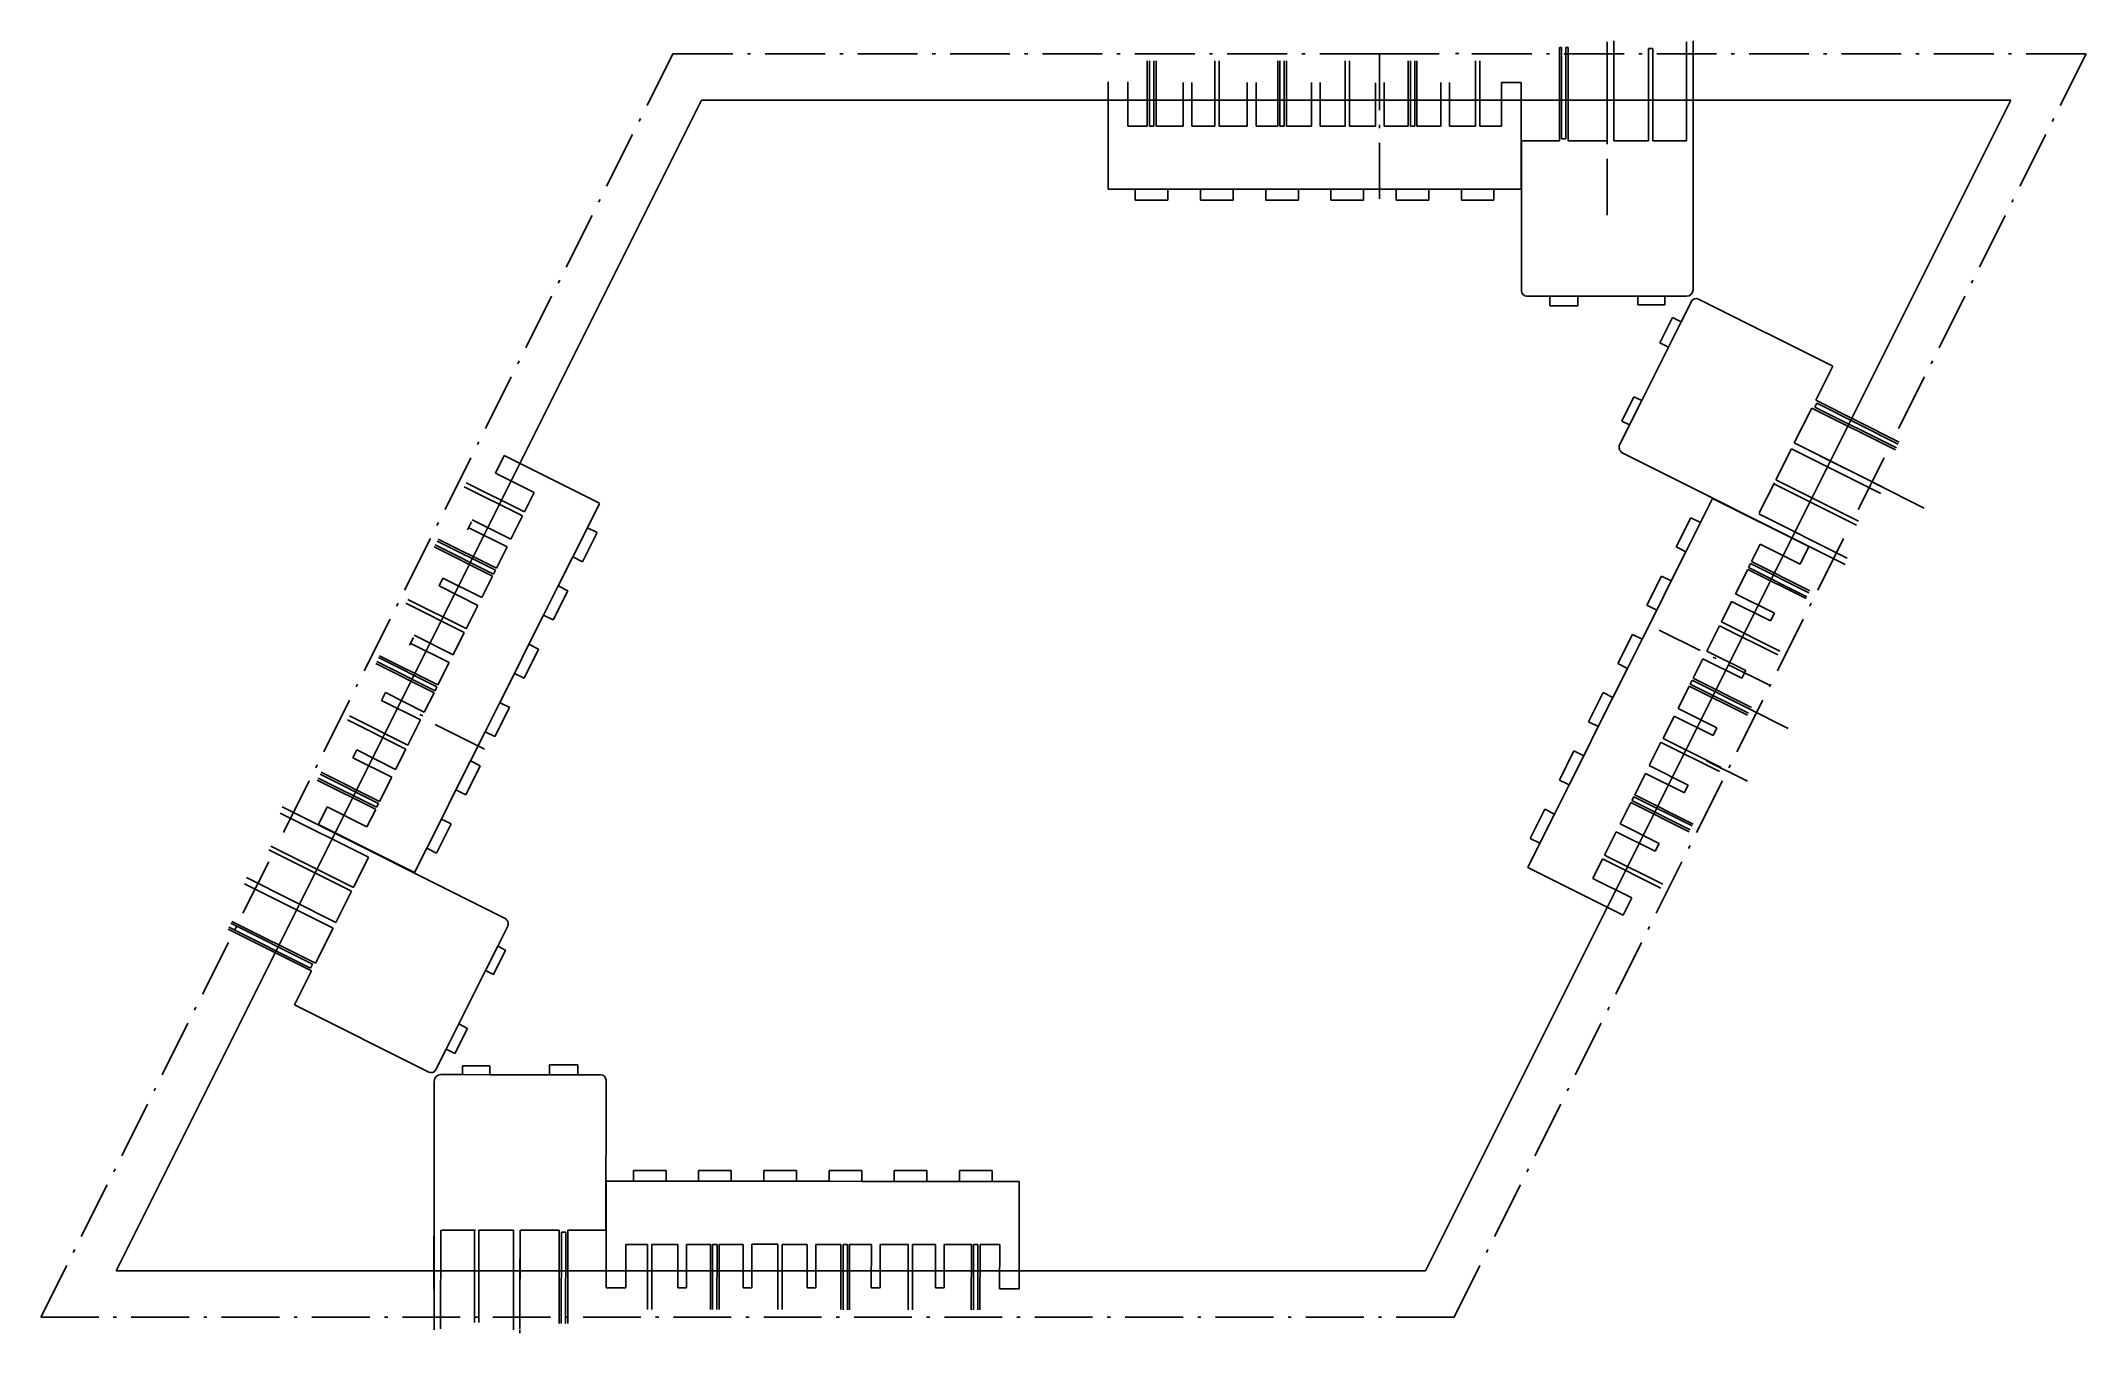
# Model space of a CAD drawing. Extents: x -3.4 to 90.6, y -2.8 to 56.6.
import ezdxf

# ---------------------------------------------------------------- set-up
doc = ezdxf.new("R2010")
doc.units = 0
doc.layers.add('22', color=253, linetype='CONTINUOUS')
doc.layers.add('46', color=140, linetype='CONTINUOUS')

msp = doc.modelspace()

# ---------------------------------------------------------------- linework, layer by layer
at = {"layer": '22'}
for p, q in [((68.618, 52.028), (68.618, 56.578)), ((68.918, 56.628), (68.918, 52.028)), ((72.267, 52.028), (72.267, 56.578)), ((72.567, 45.178), (72.567, 56.628)), ((47.458, 55.706), (47.458, 52.706)), ((47.558, 52.706), (47.558, 55.706)), ((47.758, 55.706), (47.758, 52.706)), ((47.858, 52.706), (47.858, 55.706)), ((50.558, 55.706), (50.558, 52.706)), ((50.758, 52.706), (50.758, 55.706)), ((53.458, 55.706), (53.458, 52.706)), ((53.558, 52.706), (53.558, 55.706)), ((53.758, 55.706), (53.758, 52.706)), ((53.858, 52.706), (53.858, 55.706)), ((56.558, 55.706), (56.558, 52.706)), ((56.758, 52.706), (56.758, 55.706)), ((59.458, 55.706), (59.458, 52.706)), ((59.558, 52.706), (59.558, 55.706)), ((59.758, 55.706), (59.758, 52.706)), ((59.858, 52.706), (59.858, 55.706)), ((62.558, 55.706), (62.558, 52.706)), ((62.758, 52.706), (62.758, 55.706)), ((66.517, 56.328), (66.418, 56.328)), ((66.418, 56.328), (66.418, 52.028)), ((66.517, 52.128), (66.517, 56.328)), ((66.817, 56.328), (66.718, 56.328)), ((66.718, 56.328), (66.718, 52.128)), ((66.817, 52.028), (66.817, 56.328)), ((70.718, 56.278), (70.517, 56.278)), ((70.517, 56.278), (70.517, 52.028)), ((70.718, 52.028), (70.718, 56.278)), ((45.655, 49.8), (45.655, 54.75)), ((46.555, 54.75), (46.555, 52.7)), ((49.108, 54.706), (49.108, 52.706)), ((49.508, 52.706), (49.508, 54.706)), ((52.058, 54.706), (52.058, 52.706)), ((52.458, 52.706), (52.458, 54.706)), ((55.008, 54.706), (55.008, 52.706)), ((55.408, 52.706), (55.408, 54.706)), ((57.955, 52.7), (57.955, 54.7)), ((58.358, 52.706), (58.358, 54.706)), ((60.958, 54.706), (60.958, 52.706)), ((61.358, 52.706), (61.358, 54.706)), ((64.658, 54.706), (63.758, 54.706)), ((63.758, 52.706), (63.758, 54.706)), ((64.658, 49.806), (64.658, 54.706)), ((46.555, 52.7), (47.455, 52.7)), ((47.758, 52.706), (47.558, 52.706)), ((49.108, 52.706), (47.858, 52.706)), ((50.558, 52.706), (49.508, 52.706)), ((52.058, 52.706), (50.758, 52.706)), ((53.458, 52.706), (52.458, 52.706)), ((53.758, 52.706), (53.558, 52.706)), ((55.008, 52.706), (53.858, 52.706)), ((56.558, 52.706), (55.408, 52.706)), ((56.755, 52.7), (57.955, 52.7)), ((59.458, 52.706), (58.358, 52.706)), ((59.758, 52.706), (59.558, 52.706)), ((60.958, 52.706), (59.858, 52.706)), ((62.558, 52.706), (61.358, 52.706)), ((63.758, 52.706), (62.758, 52.706)), ((64.668, 52.028), (64.668, 45.128)), ((66.418, 52.028), (64.668, 52.028)), ((66.718, 52.128), (66.517, 52.128)), ((68.618, 52.028), (66.817, 52.028)), ((70.517, 52.028), (68.918, 52.028)), ((72.267, 52.028), (70.718, 52.028)), ((46.905, 49.8), (45.655, 49.8)), ((48.405, 49.8), (46.905, 49.8)), ((46.905, 49.3), (46.905, 49.8)), ((48.405, 49.3), (46.905, 49.3)), ((49.905, 49.8), (48.405, 49.8)), ((48.405, 49.8), (48.405, 49.3)), ((51.405, 49.8), (49.905, 49.8)), ((49.905, 49.3), (49.905, 49.8)), ((51.405, 49.3), (49.905, 49.3)), ((52.905, 49.8), (51.405, 49.8)), ((51.405, 49.8), (51.405, 49.3)), ((54.405, 49.8), (52.905, 49.8)), ((52.905, 49.3), (52.905, 49.8)), ((54.405, 49.3), (52.905, 49.3)), ((55.905, 49.8), (54.405, 49.8)), ((54.405, 49.8), (54.405, 49.3)), ((57.405, 49.8), (55.905, 49.8)), ((55.905, 49.3), (55.905, 49.8)), ((57.405, 49.3), (55.905, 49.3)), ((58.905, 49.8), (57.405, 49.8)), ((57.405, 49.8), (57.405, 49.3)), ((60.405, 49.8), (58.905, 49.8)), ((58.905, 49.3), (58.905, 49.8)), ((60.405, 49.3), (58.905, 49.3)), ((61.905, 49.8), (60.405, 49.8)), ((60.405, 49.8), (60.405, 49.3)), ((63.405, 49.8), (61.905, 49.8)), ((61.905, 49.3), (61.905, 49.8)), ((63.405, 49.3), (61.905, 49.3)), ((64.655, 49.8), (63.405, 49.8)), ((63.405, 49.8), (63.405, 49.3)), ((65.968, 44.878), (64.918, 44.878)), ((67.267, 44.878), (65.968, 44.878)), ((65.968, 44.428), (65.968, 44.878)), ((67.267, 44.428), (65.968, 44.428)), ((70.017, 44.878), (67.267, 44.878)), ((67.267, 44.878), (67.267, 44.428)), ((71.267, 44.878), (70.017, 44.878)), ((70.017, 44.478), (70.017, 44.878)), ((71.267, 44.478), (70.017, 44.478)), ((72.267, 44.878), (71.267, 44.878)), ((71.267, 44.878), (71.267, 44.478)), ((72.014, 43.693), (72.484, 44.632)), ((78.989, 41.654), (72.819, 44.744)), ((71.029, 42.732), (71.611, 43.895)), ((71.432, 42.531), (72.014, 43.693)), ((71.611, 43.895), (72.014, 43.693)), ((70.2, 40.072), (71.432, 42.531)), ((71.432, 42.531), (71.029, 42.732)), ((78.205, 40.089), (78.989, 41.654)), ((69.283, 39.133), (69.843, 40.251)), ((69.641, 38.954), (70.2, 40.072)), ((69.843, 40.251), (70.2, 40.072)), ((77.22, 38.122), (78.026, 39.732)), ((78.026, 39.732), (81.871, 37.806)), ((78.16, 39.776), (78.25, 39.955)), ((81.916, 37.896), (78.16, 39.776)), ((82.05, 38.164), (78.205, 40.089)), ((78.25, 39.955), (82.005, 38.075)), ((69.193, 38.06), (69.641, 38.954)), ((69.641, 38.954), (69.283, 39.133)), ((69.327, 37.657), (79.565, 32.531)), ((76.37, 36.423), (77.086, 37.854)), ((81.199, 35.794), (77.086, 37.854)), ((77.22, 38.122), (81.289, 36.085)), ((17.872, 37.542), (17.469, 36.737)), ((19.257, 35.841), (17.469, 36.737)), ((22.253, 35.347), (17.872, 37.542)), ((16.037, 36.112), (18.72, 34.768)), ((18.809, 34.947), (16.127, 36.29)), ((19.257, 35.841), (18.809, 34.947)), ((75.611, 34.909), (76.305, 36.295)), ((76.28, 36.244), (80.08, 34.342)), ((80.17, 34.52), (76.37, 36.423)), ((22.257, 35.341), (21.697, 34.224)), ((72.905, 34.457), (73.464, 35.575)), ((73.464, 35.575), (77.89, 33.358)), ((75.586, 34.859), (79.654, 32.821)), ((16.365, 34.488), (16.186, 34.131)), ((16.215, 34.233), (18.003, 33.338)), ((18.182, 33.695), (16.394, 34.591)), ((18.72, 34.768), (18.182, 33.695)), ((21.697, 34.224), (21.026, 32.883)), ((22.144, 34), (21.473, 32.659)), ((21.697, 34.224), (22.144, 34)), ((71.786, 33.339), (72.458, 34.681)), ((72.233, 33.116), (72.905, 34.457)), ((72.458, 34.681), (72.905, 34.457)), ((14.649, 33.34), (17.332, 31.996)), ((17.376, 32.086), (14.694, 33.429)), ((14.784, 33.608), (17.466, 32.265)), ((17.511, 32.354), (14.828, 33.697)), ((18.003, 33.338), (17.511, 32.354)), ((71.561, 31.774), (72.233, 33.116)), ((72.233, 33.116), (71.786, 33.339)), ((75.654, 33.471), (75.251, 32.667)), ((77.487, 32.553), (75.654, 33.471)), ((77.89, 33.358), (77.487, 32.553)), ((17.332, 31.996), (16.839, 31.013)), ((17.466, 32.265), (17.376, 32.086)), ((21.026, 32.883), (20.354, 31.541)), ((21.473, 32.659), (21.026, 32.883)), ((70.443, 30.657), (71.114, 31.998)), ((71.114, 31.998), (71.561, 31.774)), ((74.516, 31.185), (75.076, 32.303)), ((75.076, 32.303), (77.759, 30.96)), ((75.121, 32.392), (75.21, 32.571)), ((77.803, 31.049), (75.121, 32.392)), ((75.21, 32.571), (77.893, 31.228)), ((77.938, 31.317), (75.255, 32.661)), ((14.876, 31.545), (15.055, 31.902)), ((16.664, 30.649), (14.876, 31.545)), ((16.839, 31.013), (15.051, 31.908)), ((20.354, 31.541), (19.682, 30.2)), ((20.801, 31.317), (20.129, 29.976)), ((20.354, 31.541), (20.801, 31.317)), ((70.89, 30.433), (71.561, 31.774)), ((76.305, 30.29), (74.516, 31.185)), ((13.351, 30.747), (16.033, 29.403)), ((16.123, 29.582), (13.44, 30.925)), ((16.127, 29.576), (16.664, 30.649)), ((19.682, 30.2), (19.011, 28.859)), ((20.129, 29.976), (19.682, 30.2)), ((70.218, 29.092), (70.89, 30.433)), ((70.89, 30.433), (70.443, 30.657)), ((73.867, 29.889), (74.337, 30.828)), ((74.337, 30.828), (76.126, 29.932)), ((76.126, 29.932), (76.305, 30.29)), ((13.701, 29.168), (13.522, 28.811)), ((15.518, 28.375), (13.73, 29.271)), ((16.033, 29.403), (15.518, 28.375)), ((69.099, 27.975), (69.771, 29.316)), ((69.771, 29.316), (70.218, 29.092)), ((73.195, 28.547), (73.778, 29.71)), ((73.778, 29.71), (76.46, 28.367)), ((76.55, 28.545), (73.867, 29.889)), ((12.097, 28.243), (14.779, 26.9)), ((14.824, 26.989), (12.142, 28.332)), ((13.551, 28.913), (15.339, 28.017)), ((19.011, 28.859), (18.339, 27.518)), ((19.458, 28.635), (18.786, 27.294)), ((19.011, 28.859), (19.458, 28.635)), ((69.546, 27.751), (70.218, 29.092)), ((74.984, 27.652), (73.195, 28.547)), ((11.963, 27.975), (14.645, 26.631)), ((14.69, 26.721), (12.007, 28.064)), ((15.339, 28.017), (14.824, 26.989)), ((18.339, 27.518), (17.667, 26.176)), ((18.786, 27.294), (18.339, 27.518)), ((68.875, 26.409), (69.546, 27.751)), ((69.546, 27.751), (69.099, 27.975)), ((72.569, 27.296), (73.016, 28.19)), ((75.251, 25.952), (72.569, 27.296)), ((73.016, 28.19), (74.805, 27.294)), ((74.805, 27.294), (74.984, 27.652)), ((12.409, 26.633), (12.23, 26.275)), ((14.197, 25.737), (12.409, 26.633)), ((14.645, 26.631), (14.197, 25.737)), ((14.779, 26.9), (14.69, 26.721)), ((67.756, 25.292), (68.428, 26.633)), ((68.203, 25.068), (68.875, 26.409)), ((68.428, 26.633), (68.875, 26.409)), ((71.875, 25.91), (72.39, 26.938)), ((72.39, 26.938), (75.072, 25.595)), ((72.434, 27.027), (72.524, 27.206)), ((75.117, 25.684), (72.434, 27.027)), ((72.524, 27.206), (75.206, 25.863)), ((13.436, 24.217), (10.754, 25.561)), ((12.23, 26.275), (14.018, 25.38)), ((17.667, 26.176), (16.996, 24.835)), ((18.114, 25.952), (17.443, 24.611)), ((17.685, 26.167), (18.132, 25.943)), ((71.181, 24.524), (71.695, 25.552)), ((71.695, 25.552), (73.484, 24.656)), ((73.663, 25.014), (71.875, 25.91)), ((10.664, 25.382), (13.347, 24.038)), ((14.018, 25.38), (13.436, 24.217)), ((16.996, 24.835), (16.324, 23.494)), ((17.443, 24.611), (16.996, 24.835)), ((67.531, 23.727), (68.203, 25.068)), ((68.203, 25.068), (67.756, 25.292)), ((73.863, 23.18), (71.181, 24.524)), ((73.484, 24.656), (73.663, 25.014)), ((11.088, 23.995), (10.909, 23.637)), ((10.909, 23.637), (12.697, 22.742)), ((12.876, 23.1), (11.088, 23.995)), ((13.347, 24.038), (12.876, 23.1)), ((66.413, 22.61), (67.084, 23.951)), ((66.86, 22.386), (67.531, 23.727)), ((67.084, 23.951), (67.531, 23.727)), ((71.087, 24.351), (70.55, 23.278)), ((71.091, 24.345), (73.773, 23.002)), ((9.276, 22.61), (11.959, 21.267)), ((12.003, 21.356), (9.321, 22.699)), ((9.41, 22.878), (12.093, 21.535)), ((12.138, 21.624), (9.455, 22.967)), ((12.697, 22.742), (12.138, 21.624)), ((16.324, 23.494), (15.652, 22.153)), ((16.771, 23.27), (16.1, 21.929)), ((16.324, 23.494), (16.771, 23.27)), ((66.86, 22.386), (66.413, 22.61)), ((69.882, 21.931), (70.375, 22.914)), ((70.375, 22.914), (72.163, 22.019)), ((70.55, 23.278), (72.338, 22.382)), ((15.652, 22.153), (14.981, 20.811)), ((16.1, 21.929), (15.652, 22.153)), ((66.188, 21.045), (66.86, 22.386)), ((69.748, 21.662), (69.837, 21.841)), ((72.43, 20.319), (69.748, 21.662)), ((69.837, 21.841), (72.52, 20.498)), ((72.565, 20.587), (69.882, 21.931)), ((72.338, 22.382), (72.159, 22.025)), ((11.632, 19.055), (7.563, 21.092)), ((17.891, 16.256), (7.653, 21.383)), ((9.323, 20.569), (9.726, 21.374)), ((9.726, 21.374), (11.559, 20.456)), ((11.559, 20.456), (11.962, 21.26)), ((12.093, 21.535), (12.003, 21.356)), ((14.981, 20.811), (14.309, 19.47)), ((14.981, 20.811), (15.428, 20.588)), ((65.07, 19.927), (65.741, 21.268)), ((65.517, 19.703), (66.188, 21.045)), ((65.741, 21.268), (66.188, 21.045)), ((69.21, 20.589), (69.703, 21.573)), ((69.703, 21.573), (72.385, 20.23)), ((13.749, 18.353), (9.323, 20.569)), ((15.428, 20.588), (14.756, 19.246)), ((65.517, 19.703), (65.07, 19.927)), ((68.494, 19.159), (69.031, 20.232)), ((69.031, 20.232), (70.82, 19.336)), ((70.999, 19.694), (69.21, 20.589)), ((7.048, 19.393), (10.848, 17.49)), ((10.938, 17.669), (7.138, 19.572)), ((11.632, 19.055), (10.938, 17.669)), ((14.309, 19.47), (13.749, 18.353)), ((14.756, 19.246), (14.309, 19.47)), ((64.957, 18.586), (65.517, 19.703)), ((67.957, 18.086), (68.404, 18.98)), ((68.404, 18.98), (71.087, 17.637)), ((71.176, 17.816), (68.494, 19.159)), ((70.82, 19.336), (70.999, 19.694)), ((6.019, 18.119), (10.132, 16.06)), ((64.961, 18.58), (69.342, 16.386)), ((67.957, 18.086), (69.745, 17.19)), ((9.997, 15.791), (5.929, 17.829)), ((10.848, 17.49), (10.132, 16.06)), ((69.342, 16.386), (69.745, 17.19)), ((5.302, 16.018), (9.057, 14.137)), ((9.191, 14.182), (5.347, 16.107)), ((5.167, 15.75), (9.012, 13.824)), ((8.968, 13.959), (5.212, 15.839)), ((9.997, 15.791), (9.191, 14.182)), ((18.025, 15.854), (17.577, 14.959)), ((9.057, 14.137), (8.968, 13.959)), ((17.577, 14.959), (17.017, 13.842)), ((17.935, 14.78), (17.375, 13.663)), ((17.577, 14.959), (17.935, 14.78)), ((9.012, 13.824), (8.229, 12.26)), ((17.017, 13.842), (15.786, 11.383)), ((17.375, 13.663), (17.017, 13.842)), ((8.229, 12.26), (14.398, 9.17)), ((15.786, 11.383), (15.204, 10.22)), ((15.786, 11.383), (16.188, 11.181)), ((16.188, 11.181), (15.606, 10.019)), ((15.204, 10.22), (14.734, 9.282)), ((15.606, 10.019), (15.204, 10.22)), ((15.957, 9.052), (15.957, 9.452)), ((15.957, 9.452), (17.207, 9.451)), ((17.207, 9.451), (17.207, 9.051)), ((19.957, 9.049), (19.957, 9.499)), ((19.957, 9.499), (21.257, 9.499)), ((21.257, 9.499), (21.257, 9.049)), ((14.656, 8.753), (14.649, -2.697)), ((14.957, 9.052), (15.957, 9.052)), ((15.957, 9.052), (17.207, 9.051)), ((17.207, 9.051), (19.957, 9.049)), ((19.957, 9.049), (21.257, 9.049)), ((21.257, 9.049), (22.307, 9.048)), ((22.552, 1.898), (22.556, 8.798)), ((14.644, 4.12), (14.641, -0.83)), ((22.564, 4.142), (22.561, -0.758)), ((22.567, 4.148), (23.817, 4.147)), ((23.817, 4.147), (23.818, 4.647)), ((23.817, 4.147), (25.317, 4.146)), ((23.818, 4.647), (25.318, 4.647)), ((25.318, 4.647), (25.317, 4.146)), ((25.317, 4.146), (26.817, 4.146)), ((26.817, 4.146), (26.818, 4.646)), ((26.817, 4.146), (28.317, 4.145)), ((26.818, 4.646), (28.318, 4.645)), ((28.318, 4.645), (28.317, 4.145)), ((28.317, 4.145), (29.817, 4.144)), ((29.817, 4.144), (29.818, 4.644)), ((29.817, 4.144), (31.317, 4.143)), ((29.818, 4.644), (31.318, 4.643)), ((31.318, 4.643), (31.317, 4.143)), ((31.317, 4.143), (32.817, 4.142)), ((32.817, 4.142), (32.818, 4.642)), ((32.817, 4.142), (34.317, 4.141)), ((32.818, 4.642), (34.318, 4.641)), ((34.318, 4.641), (34.317, 4.141)), ((34.317, 4.141), (35.817, 4.14)), ((35.817, 4.14), (35.818, 4.64)), ((35.817, 4.14), (37.317, 4.139)), ((35.818, 4.64), (37.318, 4.639)), ((37.318, 4.639), (37.317, 4.139)), ((37.317, 4.139), (38.817, 4.138)), ((38.817, 4.138), (38.818, 4.638)), ((38.817, 4.138), (40.317, 4.137)), ((38.818, 4.638), (40.318, 4.637)), ((40.318, 4.637), (40.317, 4.137)), ((40.317, 4.137), (41.567, 4.137)), ((41.567, 4.137), (41.564, -0.813)), ((14.952, 1.902), (14.949, -2.648)), ((15.009, 1.902), (16.559, 1.901)), ((16.502, 1.901), (16.5, -2.349)), ((16.7, -2.349), (16.702, 1.901)), ((16.702, 1.901), (18.302, 1.9)), ((18.299, -2.7), (18.302, 1.9)), ((18.602, 1.9), (18.599, -2.65)), ((18.602, 1.9), (20.402, 1.899)), ((20.402, 1.899), (20.4, -2.401)), ((20.8, -2.401), (20.802, 1.899)), ((20.802, 1.899), (22.552, 1.898)), ((20.5, -2.401), (20.502, 1.799)), ((20.502, 1.799), (20.702, 1.799)), ((20.702, 1.799), (20.7, -2.401)), ((23.462, 1.242), (23.461, -0.759)), ((23.462, 1.242), (24.462, 1.241)), ((24.462, 1.241), (24.46, -1.759)), ((24.66, -1.759), (24.662, 1.241)), ((24.662, 1.241), (25.862, 1.24)), ((25.862, 1.24), (25.861, -0.76)), ((26.261, -0.76), (26.262, 1.24)), ((26.262, 1.24), (27.362, 1.239)), ((27.362, 1.239), (27.36, -1.761)), ((27.46, -1.761), (27.462, 1.239)), ((27.462, 1.239), (27.662, 1.239)), ((27.662, 1.239), (27.66, -1.761)), ((27.76, -1.761), (27.762, 1.239)), ((27.762, 1.239), (28.862, 1.238)), ((28.862, 1.238), (28.861, -0.762)), ((29.266, 1.244), (29.264, -0.756)), ((30.466, 1.243), (29.266, 1.244)), ((30.462, 1.237), (30.46, -1.763)), ((30.66, -1.763), (30.662, 1.237)), ((30.662, 1.237), (31.812, 1.236)), ((31.812, 1.236), (31.811, -0.764)), ((32.211, -0.764), (32.212, 1.236)), ((32.212, 1.236), (33.362, 1.235)), ((33.362, 1.235), (33.36, -1.764)), ((33.46, -1.765), (33.462, 1.235)), ((33.462, 1.235), (33.662, 1.235)), ((33.662, 1.235), (33.66, -1.765)), ((33.76, -1.765), (33.762, 1.235)), ((33.762, 1.235), (34.762, 1.235)), ((34.762, 1.235), (34.761, -0.765)), ((35.161, -0.766), (35.162, 1.234)), ((35.162, 1.234), (36.462, 1.234)), ((36.462, 1.234), (36.46, -1.766)), ((36.66, -1.766), (36.662, 1.233)), ((36.662, 1.233), (37.712, 1.233)), ((37.712, 1.233), (37.711, -0.767)), ((38.111, -0.767), (38.112, 1.233)), ((38.112, 1.233), (39.362, 1.232)), ((39.362, 1.232), (39.36, -1.768)), ((39.46, -1.768), (39.462, 1.232)), ((39.462, 1.232), (39.662, 1.232)), ((39.662, 1.232), (39.66, -1.768)), ((39.76, -1.768), (39.762, 1.232)), ((40.666, 1.237), (39.766, 1.238)), ((40.664, -0.813), (40.666, 1.237)), ((22.561, -0.758), (23.461, -0.759)), ((25.861, -0.76), (26.261, -0.76)), ((29.264, -0.756), (28.864, -0.756)), ((31.811, -0.764), (32.211, -0.764)), ((34.761, -0.765), (35.161, -0.766)), ((37.711, -0.767), (38.111, -0.767)), ((41.564, -0.813), (40.664, -0.813))]:
    msp.add_line(p, q, dxfattribs=at)
for centre, radius, start, end in [((72.267, 45.178), 0.3, 270, 0), ((64.918, 45.128), 0.25, 180, 270), ((72.707, 44.52), 0.25, 63.4, 153.4), ((69.461, 37.926), 0.3, 153.4, 243.4), ((17.757, 15.988), 0.3, 333.4, 63.4), ((14.51, 9.394), 0.25, 243.4, 333.4), ((14.956, 8.752), 0.3, 89.96501, 179.96501), ((22.306, 8.798), 0.25, 359.96501, 89.96501)]:
    msp.add_arc(centre, radius, start, end, dxfattribs=at)
at = {"layer": '46'}
for p, q in [((25.633, 56.034), (24.445, 53.658)), ((28.384, 56.034), (25.633, 56.034)), ((29.209, 56.034), (29.059, 56.034)), ((32.635, 56.034), (29.884, 56.034)), ((33.46, 56.034), (33.31, 56.034)), ((36.885, 56.034), (34.135, 56.034)), ((37.71, 56.034), (37.56, 56.034)), ((41.136, 56.034), (38.385, 56.034)), ((41.961, 56.034), (41.811, 56.034)), ((45.387, 56.034), (42.636, 56.034)), ((46.212, 56.034), (46.062, 56.034)), ((49.637, 56.034), (46.887, 56.034)), ((50.462, 56.034), (50.312, 56.034)), ((53.888, 56.034), (51.137, 56.034)), ((54.713, 56.034), (54.563, 56.034)), ((58.139, 56.034), (55.388, 56.034)), ((60.889, 56.034), (58.139, 56.034)), ((58.139, 56.034), (58.139, 53.443)), ((61.781, 56.042), (61.631, 56.042)), ((65.14, 56.034), (62.389, 56.034)), ((65.965, 56.034), (65.815, 56.034)), ((69.391, 56.034), (66.64, 56.034)), ((70.216, 56.034), (70.066, 56.034)), ((73.641, 56.034), (70.891, 56.034)), ((74.466, 56.034), (74.316, 56.034)), ((77.892, 56.034), (75.141, 56.034)), ((78.717, 56.034), (78.567, 56.034)), ((82.143, 56.034), (79.392, 56.034)), ((82.968, 56.034), (82.818, 56.034)), ((86.393, 56.034), (83.643, 56.034)), ((87.218, 56.034), (87.068, 56.034)), ((90.644, 56.034), (87.893, 56.034)), ((89.456, 53.658), (90.644, 56.034)), ((68.618, 55.294), (68.618, 52.703)), ((26.953, 53.898), (0.016, 0.023)), ((87.188, 53.898), (26.953, 53.898)), ((60.25, 0.023), (87.188, 53.898)), ((24.143, 53.054), (24.076, 52.92)), ((58.139, 52.768), (58.139, 52.618)), ((89.087, 52.92), (89.154, 53.054)), ((23.774, 52.316), (22.586, 49.94)), ((58.139, 51.943), (58.139, 49.352)), ((68.618, 52.028), (68.618, 51.878)), ((87.597, 49.94), (88.785, 52.316)), ((68.618, 51.203), (68.618, 48.612)), ((22.284, 49.336), (22.217, 49.202)), ((87.228, 49.202), (87.295, 49.336)), ((21.915, 48.598), (20.727, 46.221)), ((85.738, 46.221), (86.926, 48.598)), ((20.425, 45.618), (20.358, 45.484)), ((85.369, 45.484), (85.436, 45.618)), ((20.056, 44.88), (18.868, 42.503)), ((83.879, 42.503), (85.067, 44.88)), ((18.566, 41.9), (18.499, 41.766)), ((83.51, 41.766), (83.577, 41.9)), ((18.197, 41.162), (17.009, 38.785)), ((82.02, 38.785), (83.208, 41.162)), ((16.707, 38.182), (16.64, 38.047)), ((79.537, 36.962), (77.22, 38.122)), ((16.338, 37.444), (15.15, 35.067)), ((80.161, 35.067), (81.349, 37.444)), ((80.275, 36.593), (80.141, 36.66)), ((83.195, 35.13), (80.878, 36.29)), ((14.848, 34.464), (14.781, 34.329)), ((14.479, 33.726), (13.291, 31.349)), ((78.302, 31.349), (79.49, 33.726)), ((12.989, 30.745), (12.922, 30.611)), ((77.933, 30.611), (78, 30.745)), ((12.62, 30.008), (11.432, 27.631)), ((72.886, 28.571), (71.007, 29.511)), ((76.443, 27.631), (77.631, 30.008)), ((73.624, 28.202), (73.49, 28.269)), ((76.107, 26.96), (74.228, 27.9)), ((11.13, 27.027), (11.063, 26.893)), ((76.074, 26.893), (76.141, 27.027)), ((10.761, 26.29), (9.573, 23.913)), ((13.99, 25.63), (14.124, 25.563)), ((74.584, 23.913), (75.772, 26.29)), ((76.931, 24.987), (75.052, 25.927)), ((14.699, 25.159), (16.96, 24.029)), ((9.271, 23.309), (9.204, 23.175)), ((75.064, 22.562), (73.185, 23.502)), ((74.215, 23.175), (74.282, 23.309)), ((8.902, 22.572), (7.714, 20.195)), ((72.725, 20.195), (73.913, 22.572)), ((7.043, 18.853), (5.855, 16.477)), ((70.865, 16.477), (72.054, 18.853)), ((72.356, 19.457), (72.423, 19.591)), ((5.184, 15.135), (3.996, 12.759)), ((5.553, 15.873), (5.486, 15.739)), ((69.006, 12.759), (70.195, 15.135)), ((70.496, 15.739), (70.564, 15.873)), ((3.325, 11.417), (2.137, 9.041)), ((3.694, 12.155), (3.627, 12.021)), ((67.147, 9.041), (68.336, 11.417)), ((68.638, 12.021), (68.705, 12.155)), ((1.466, 7.699), (0.278, 5.323)), ((1.835, 8.437), (1.768, 8.303)), ((65.288, 5.323), (66.477, 7.699)), ((66.778, 8.303), (66.846, 8.437)), ((-0.024, 4.719), (-0.091, 4.585)), ((64.919, 4.585), (64.987, 4.719)), ((-0.393, 3.981), (-1.581, 1.605)), ((63.429, 1.605), (64.618, 3.981)), ((-1.883, 1.001), (-1.95, 0.867)), ((63.06, 0.867), (63.127, 1.001)), ((-2.252, 0.263), (-3.44, -2.113)), ((0.016, 0.023), (60.25, 0.023)), ((18.588, 0.573), (18.586, -2.018)), ((61.57, -2.113), (62.758, 0.263)), ((-3.44, -2.113), (-0.783, -2.113)), ((-0.784, -2.113), (-3.44, -2.113)), ((0.042, -2.113), (-0.109, -2.113)), ((-0.108, -2.113), (0.042, -2.113)), ((3.373, -2.113), (0.716, -2.113)), ((0.717, -2.113), (3.373, -2.113)), ((4.048, -2.113), (4.199, -2.113)), ((4.198, -2.113), (4.048, -2.113)), ((4.873, -2.113), (7.53, -2.113)), ((7.53, -2.113), (4.873, -2.113)), ((8.205, -2.113), (8.355, -2.113)), ((8.355, -2.113), (8.205, -2.113)), ((9.03, -2.113), (11.687, -2.113)), ((11.687, -2.113), (9.03, -2.113)), ((12.362, -2.113), (12.512, -2.113)), ((12.512, -2.113), (12.362, -2.113)), ((13.187, -2.113), (15.844, -2.113)), ((15.844, -2.113), (13.187, -2.113)), ((16.519, -2.113), (16.669, -2.113)), ((17.344, -2.113), (20.001, -2.113)), ((20.001, -2.113), (17.344, -2.113)), ((18.586, -2.693), (18.586, -2.843)), ((20.676, -2.113), (20.826, -2.113)), ((21.501, -2.113), (24.158, -2.113)), ((24.158, -2.113), (21.501, -2.113)), ((24.833, -2.113), (24.983, -2.113)), ((24.983, -2.113), (24.833, -2.113)), ((25.658, -2.113), (28.315, -2.113)), ((28.315, -2.113), (25.658, -2.113)), ((28.99, -2.113), (29.14, -2.113)), ((29.14, -2.113), (28.99, -2.113)), ((29.815, -2.113), (32.472, -2.113)), ((32.472, -2.113), (29.815, -2.113)), ((33.147, -2.113), (33.297, -2.113)), ((33.297, -2.113), (33.147, -2.113)), ((33.972, -2.113), (36.629, -2.113)), ((36.629, -2.113), (33.972, -2.113)), ((37.304, -2.113), (37.454, -2.113)), ((37.454, -2.113), (37.304, -2.113)), ((38.129, -2.113), (40.786, -2.113)), ((40.786, -2.113), (38.129, -2.113)), ((41.461, -2.113), (41.611, -2.113)), ((41.611, -2.113), (41.461, -2.113)), ((42.286, -2.113), (44.943, -2.113)), ((44.943, -2.113), (42.286, -2.113)), ((45.618, -2.113), (45.768, -2.113)), ((45.768, -2.113), (45.618, -2.113)), ((46.443, -2.113), (49.1, -2.113)), ((49.1, -2.113), (46.443, -2.113)), ((49.775, -2.113), (49.925, -2.113)), ((49.924, -2.113), (49.775, -2.113)), ((50.6, -2.113), (53.257, -2.113)), ((53.256, -2.113), (50.6, -2.113)), ((53.931, -2.113), (54.081, -2.113)), ((54.081, -2.113), (53.931, -2.113)), ((57.413, -2.113), (54.756, -2.113)), ((54.757, -2.113), (57.413, -2.113)), ((58.088, -2.113), (58.238, -2.113)), ((58.238, -2.113), (58.088, -2.113)), ((58.913, -2.113), (61.57, -2.113)), ((61.57, -2.113), (58.913, -2.113))]:
    msp.add_line(p, q, dxfattribs=at)

doc.saveas('drawing.dxf')
